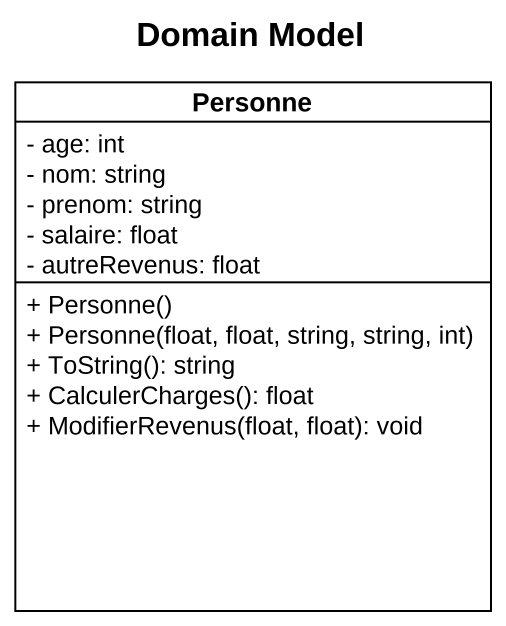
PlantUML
@startuml
title Domain Model
hide circle
hide empty members
skinparam classAttributeIconSize 0
class Personne {
  - age: int
  - nom: string
  - prenom: string
  - salaire: float
  - autreRevenus: float
  + Personne()
  + Personne(float, float, string, string, int)
  + ToString(): string
  + CalculerCharges(): float
  + ModifierRevenus(float, float): void
}
@enduml
